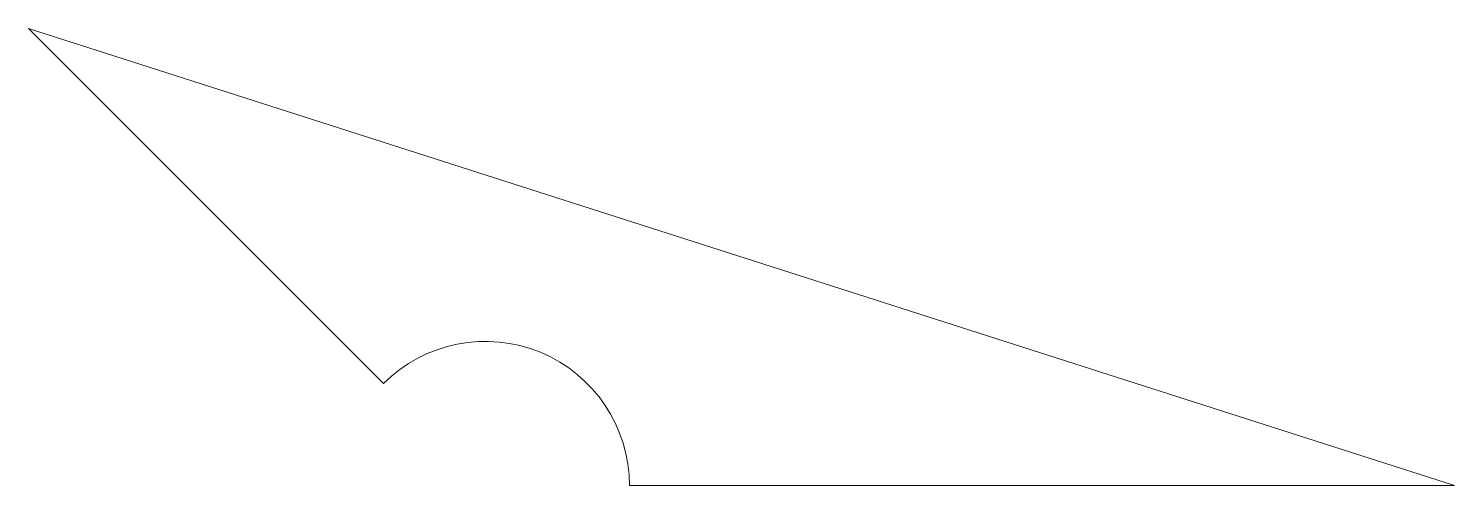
# Model space of a CAD drawing. Header units: millimetres. Extents: x -51.5 to -7.3, y -0.4 to 13.8.
import ezdxf

# ---------------------------------------------------------------- set-up
doc = ezdxf.new("R2010")
doc.units = ezdxf.units.MM

msp = doc.modelspace()

# ---------------------------------------------------------------- linework, layer by layer
at = {"color": 7, "linetype": 'Continuous', "lineweight": 15}
msp.add_lwpolyline([(-40.477, 2.786, -0.668179), (-32.863, -0.368), (-7.323, -0.368), (-51.465, 13.774)], format="xyb", close=True, dxfattribs=at)

doc.saveas('drawing.dxf')
